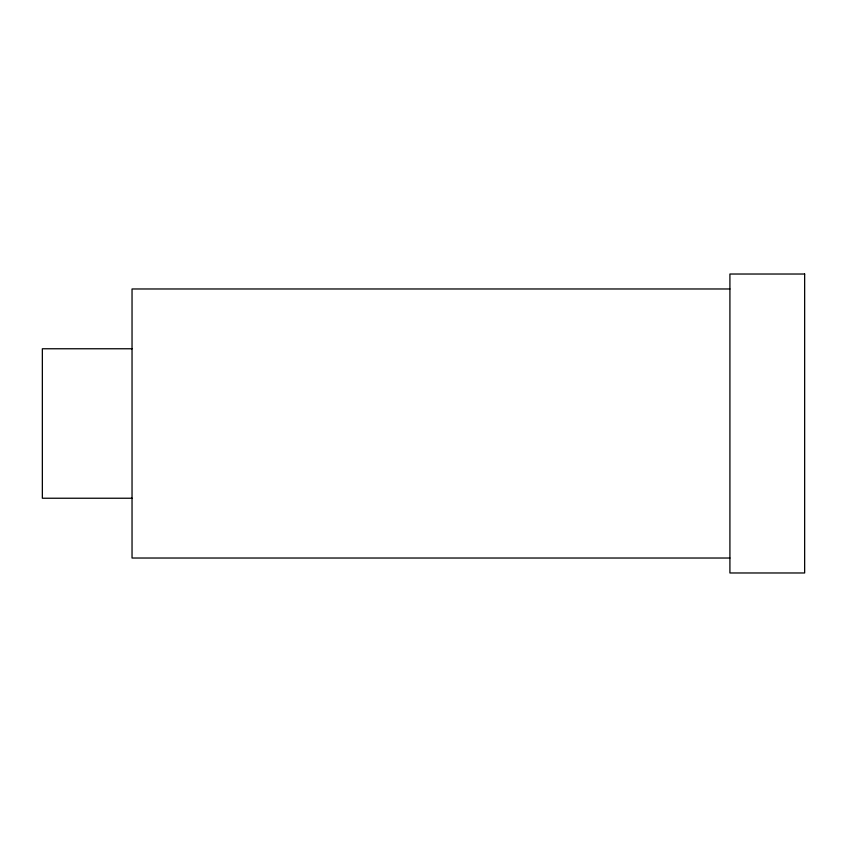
<?xml version="1.0" encoding="UTF-8"?>
<svg xmlns="http://www.w3.org/2000/svg" width="847" height="847" viewBox="0 0 847 847"><rect width="100%" height="100%" fill="white"/><g stroke="black" fill="none" stroke-linecap="round" stroke-linejoin="round"><path stroke-width="1.27" d="M729.913 288.975L132.037 288.975L132.037 558.025L729.913 558.025M132.037 348.763L42.35 348.763L42.35 498.237L132.037 498.237M804.65 274.026L729.913 274.026L729.913 572.974L804.65 572.974L804.65 274.026"/></g></svg>
